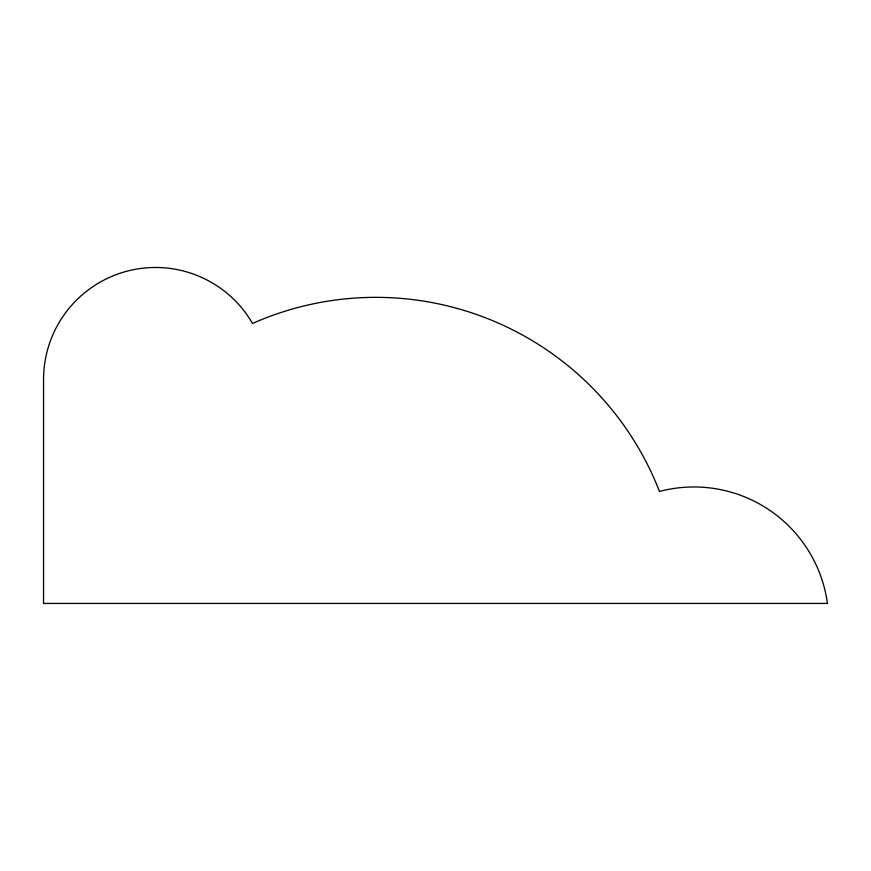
<?xml version="1.0" encoding="UTF-8"?>
<svg xmlns="http://www.w3.org/2000/svg" width="871" height="871" viewBox="0 0 871 871"><rect width="100%" height="100%" fill="white"/><g stroke="black" fill="none" stroke-linecap="round" stroke-linejoin="round"><path stroke-width="1.31" d="M827.45 603.429L43.55 603.429L43.55 379.451A111.989 111.989 0 0 1 252.514 323.457A304.295 304.295 0 0 1 659.467 491.44A134.787 134.787 0 0 1 827.45 603.429"/></g></svg>
